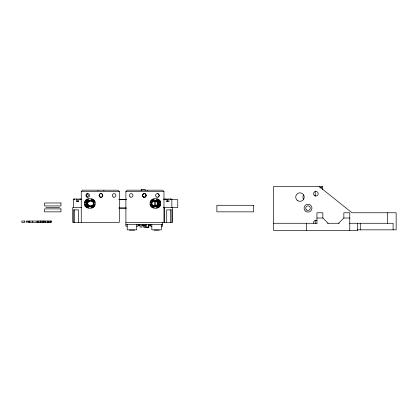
<?xml version="1.0" encoding="UTF-8"?>
<svg xmlns="http://www.w3.org/2000/svg" width="417" height="417" viewBox="0 0 417 417"><rect width="100%" height="100%" fill="white"/><g stroke="black" fill="none" stroke-linecap="round" stroke-linejoin="round"><path stroke-width="0.63" d="M84.599 202.824C84.839 196.631 96.598 197.674 95.102 204.132C94.862 210.324 83.098 209.282 84.599 202.824L86.236 202.824C86.637 198.815 94.821 199.712 93.46 204.132C93.064 208.14 84.88 207.244 86.236 202.824M89.848 206.868L89.848 205.774A2.299 2.299 0 0 1 87.549 203.475C87.58 200.285 93.429 200.285 93.46 203.475C93.429 206.67 87.58 206.67 87.549 203.475A2.299 2.299 0 0 1 89.848 201.182M150.12 202.824C150.36 196.631 162.119 197.674 160.623 204.132C160.383 210.324 148.619 209.282 150.12 202.824L151.757 202.824C152.158 198.815 160.342 199.712 158.981 204.132C158.585 208.14 150.401 207.244 151.757 202.824M157.59 204.075C158.413 200.759 152.664 199.967 151.835 202.881C151.017 206.196 156.766 206.988 157.59 204.075L159.174 204.497L158.783 205.445L158.158 206.264L156.995 205.101M103.833 190.512L103.916 190.183M147.165 190.512L147.248 190.183M87.518 207.937L87.94 206.352M88.972 206.754L89.254 205.696M91.756 200.603L92.183 199.018M91.756 201.26L92.042 200.202M153.18 206.754L153.461 205.696M153.039 207.937L153.461 206.352M155.963 201.26L156.25 200.202M157.277 200.603L157.704 199.018M74.523 199.701L74.523 199.045L74.523 199.701L73.371 199.701L73.371 207.583M80.095 199.701L80.095 199.045L80.095 199.701L81.117 199.701M165.127 199.701L165.127 199.045L165.127 199.701L163.97 199.701M170.694 199.701L170.694 199.045L170.694 199.701L177.757 199.701L177.757 207.583L163.469 207.583M88.227 201.854L87.064 200.692L86.439 201.51L86.043 202.459L87.627 202.881M141.238 190.444L141.749 189.526M141.128 190.444L141.66 189.526L144.934 189.526L145.455 190.444M86.564 207.546L87.388 206.123M88.154 206.415L88.701 205.466M92.313 200.832L93.132 199.409M152.361 206.415L152.909 205.466M152.085 207.546L152.909 206.123M156.521 201.489L157.068 200.541M157.834 200.832L158.653 199.409M158.684 196.709L159.211 195.437L158.684 194.16M81.247 222.355L81.247 191.497L82.561 190.183L118.016 190.183L119.325 191.497L119.325 222.355L72.714 222.355L72.714 207.583L81.748 207.583M85.751 206.921L86.913 205.758M87.064 206.264L88.227 205.101M92.788 201.197L93.95 200.035M127.206 226.228L125.892 226.228L125.892 191.497L127.206 190.183L162.656 190.183L163.97 191.497L163.97 222.355M151.272 206.921L152.434 205.758M156.995 201.854L158.158 200.692L158.783 201.51L159.174 202.459L157.59 202.881M158.309 201.197L159.466 200.035M322.456 189.74L322.456 186.508L321.142 187.822L319.844 187.822M338.604 223.272L343.858 218.018L349.769 218.018M85.125 206.102L86.548 205.284M87.857 204.627L86.439 205.445L86.043 204.497L87.627 204.075M93.153 201.672L94.576 200.853M150.646 206.102L152.069 205.284M157.36 202.328L158.783 201.51M158.674 201.672L160.097 200.853M87.346 193.691L86.069 194.968L86.538 196.709M157.871 197.178L158.309 197.001M93.382 202.224L94.967 201.802M84.729 205.154L86.319 204.731M158.903 202.224L160.488 201.802M150.25 205.154L151.835 204.731M322.456 186.508L273.609 186.508L273.609 230.492L357.645 230.492L357.645 223.272M81.247 191.497L119.325 191.497M125.892 191.497L163.97 191.497M73.371 199.045L77.604 199.045L77.604 201.672M81.523 199.045L78.328 199.045L78.328 201.672M163.693 199.045L166.889 199.045L166.889 201.672M171.851 199.045L167.618 199.045L167.618 201.672M73.204 199.373L74.408 199.373M80.21 199.373L81.273 199.373M118.944 199.373L126.335 199.373M163.949 199.373L165.007 199.373M170.814 199.373L172.012 199.373M118.939 199.701L126.335 199.701M166.597 199.701L167.874 199.701M78.62 201.672L76.29 201.672L76.29 199.045M166.597 201.672L168.927 201.672L168.927 199.045M93.46 202.824L95.102 202.824M158.981 202.824L160.623 202.824M85.912 203.475L87.549 203.475M155.369 201.182A2.299 2.299 0 0 1 157.668 203.475L159.31 203.475M84.599 204.132L86.236 204.132M93.46 204.132L95.102 204.132M150.12 204.132L151.757 204.132M158.981 204.132L160.623 204.132M45.865 207.416L59.652 207.416M118.939 207.911L126.335 207.911M163.928 207.911L164.658 207.911M118.944 208.239L126.335 208.239M316.941 218.018L322.847 218.018L328.101 223.272M32.51 221.041L28.549 221.041L28.549 222.355L32.51 222.355M37.061 221.041L32.594 221.041L32.594 222.355L37.061 222.355M125.892 222.355L172.508 222.355L172.508 207.583M273.609 223.272L317.139 223.272M327.507 223.272L339.198 223.272M349.587 223.272L393.095 223.272L393.095 229.835M125.892 224.586L162.656 224.586M140.148 225.373L138.366 225.373L138.366 224.586M141.837 225.373L144.934 225.373M150.678 225.373L149.197 225.373L149.197 224.586M136.724 226.228L138.037 226.228L138.037 224.586M151.824 226.228L150.511 226.228L150.511 224.586M161.343 226.228L162.656 226.228L162.656 222.355M357.254 229.835L396.15 229.835L396.15 212.769L352 212.769L319.172 186.508M129.338 230.163L134.592 230.163M153.956 230.163L159.211 230.163M150.25 201.802L151.835 202.224M158.903 204.731L160.488 205.154M84.729 201.802L86.319 202.224M93.382 204.731L94.967 205.154M157.871 193.691L158.309 193.874M158.674 205.284L160.097 206.102M157.36 204.627L158.783 205.445M150.646 200.853L152.069 201.672M93.153 205.284L94.576 206.102M86.439 201.51L87.857 202.328M85.125 200.853L86.548 201.672M158.309 205.758L159.466 206.921M151.272 200.035L152.434 201.197M92.788 205.758L93.95 206.921M85.751 200.035L86.913 201.197M157.834 206.123L158.653 207.546M156.521 205.466L157.068 206.415M152.085 199.409L152.909 200.832M92.313 205.466L92.861 206.415M92.313 206.123L93.132 207.546M88.154 200.541L88.701 201.489M86.564 199.409L87.388 200.832M157.277 206.352L157.704 207.937M155.963 205.696L156.25 206.754M153.039 199.018L153.461 200.603M153.18 200.202L153.461 201.26M91.756 205.696L92.042 206.754M91.756 206.352L92.183 207.937M88.972 200.202L89.254 201.26M87.518 199.018L87.94 200.603M141.3 190.183L141.384 190.512M97.969 190.183L98.058 190.512M387.617 212.769L387.617 223.517M360.272 223.272L360.272 229.835M349.769 230.492L349.769 212.769L343.858 212.769L343.858 218.018M322.847 218.018L322.847 212.769L316.941 212.769L316.941 223.272M315.231 191.033L315.231 196.209M315.231 220.134L315.231 223.371M306.438 223.272L306.438 230.492M171.851 199.701L171.851 207.583M171.887 222.355L171.887 209.876L166.722 209.876L166.722 222.355M170.579 209.876L170.579 222.355M164.658 207.583L164.658 222.355M161.343 224.586L161.343 229.835L151.824 229.835L151.824 224.586M156.683 198.883L156.683 200.525M156.683 206.431L156.683 208.073M155.437 200.916L155.437 205.763M155.369 206.868L155.369 205.774A2.299 2.299 0 0 0 157.668 203.475M154.514 200.634L154.514 205.685M154.055 198.883L154.055 200.525M154.055 205.774L154.055 208.073M148.869 224.586L148.869 227.541L144.934 227.541L144.934 224.586M148.541 224.664L148.541 227.077L146.57 227.077L146.57 224.664M145.262 224.716L145.262 227.077L143.292 227.077L143.292 224.716M142.306 224.586L142.306 225.373M141.978 224.664L141.978 227.077L140.008 227.077L140.008 224.664M139.679 224.586L139.679 225.373M139.023 224.586L139.023 225.373M136.724 224.586L136.724 229.835L127.206 229.835L127.206 224.586M91.161 198.883L91.161 200.525M91.161 205.774L91.161 208.073M88.534 198.883L88.534 200.525M88.534 206.431L88.534 208.073M78.5 222.355L78.5 209.876L73.329 209.876L73.329 222.355M74.643 209.876L74.643 222.355M50.759 221.041L50.759 222.355M49.972 221.041L49.972 222.355M47.314 221.041L47.314 222.355M45.443 221.041L45.443 222.355M43.55 221.041L43.55 222.355M43.394 221.041L43.394 222.355M42.763 221.041L42.763 222.355M40.892 221.041L40.892 222.355M40.876 221.041L40.876 222.355M40.105 221.041L40.105 222.355M38.234 221.041L38.234 222.355M37.024 221.041L37.024 222.355M29.81 221.041L29.81 222.355M28.919 221.041L28.919 222.355M86.971 193.691A1.804 1.804 0 0 1 86.971 197.178M313.673 223.21A2.299 2.299 0 0 1 317.04 220.624M303.498 199.211A4.269 4.269 0 0 1 303.498 194.942M60.965 202.985L44.551 202.985L44.551 205.941L60.965 205.941L60.965 202.985M253.656 205.284L216.887 205.284L216.887 211.846L253.656 211.846L253.656 205.284M60.965 208.896L44.551 208.896L44.551 211.846L60.965 211.846L60.965 208.896M24.838 221.041L21.793 221.041L21.793 222.355L24.838 222.355L24.838 221.041M27.334 221.041L26.334 221.041L26.334 222.355L27.334 222.355L27.334 221.041M44.181 221.041L37.447 221.041L37.447 222.355L44.181 222.355L44.181 221.041M51.395 221.041L44.655 221.041L44.655 222.355L51.395 222.355L51.395 221.041M48.101 222.355L48.101 221.041L48.085 222.355M142.984 194.16A1.809 1.798 90 0 0 143.808 197.189A1.809 1.798 90 0 0 145.992 194.958A1.809 1.798 90 0 0 142.984 194.16M145.564 196.709A1.809 1.798 -90 0 0 144.746 193.681A1.809 1.798 -90 0 0 142.557 195.912A1.809 1.798 -90 0 0 145.564 196.709M143.37 197.001A1.804 1.804 0 0 0 146.08 195.437A1.804 1.804 0 0 0 143.37 193.874A1.804 1.804 0 0 0 143.37 197.001M130.24 197.001A1.804 1.804 0 0 0 132.95 195.437A1.804 1.804 0 0 0 130.24 193.874A1.804 1.804 0 0 0 130.24 197.001M156.5 197.001A1.804 1.804 0 0 0 159.211 195.437A1.804 1.804 0 0 0 156.5 193.874A1.804 1.804 0 0 0 156.5 197.001M102.233 196.709A1.809 1.798 -90 0 0 101.414 193.681A1.809 1.798 -90 0 0 99.225 195.912A1.809 1.798 -90 0 0 102.233 196.709M100.044 197.001A1.804 1.804 0 0 0 102.749 195.437A1.804 1.804 0 0 0 100.044 193.874A1.804 1.804 0 0 0 100.044 197.001M113.174 197.001A1.804 1.804 0 0 0 115.879 195.437A1.804 1.804 0 0 0 113.174 193.874A1.804 1.804 0 0 0 113.174 197.001M86.913 197.001A1.804 1.804 0 0 0 89.619 195.437A1.804 1.804 0 0 0 86.913 193.874A1.804 1.804 0 0 0 86.913 197.001M297.837 200.77A4.269 4.269 0 0 0 304.238 197.074A4.269 4.269 0 0 0 297.837 193.379A4.269 4.269 0 0 0 297.837 200.77M306.386 209.798A2.299 2.299 0 0 0 310.232 208.766A2.299 2.299 0 0 0 307.418 205.951A2.299 2.299 0 0 0 306.386 209.798M314.741 195.719A2.299 2.299 0 0 0 318.187 193.728A2.299 2.299 0 0 0 314.741 191.737A2.299 2.299 0 0 0 314.741 195.719M305.228 210.955A3.941 3.941 0 0 0 311.817 209.193A3.941 3.941 0 0 0 306.99 204.366A3.941 3.941 0 0 0 305.228 210.955"/></g></svg>
